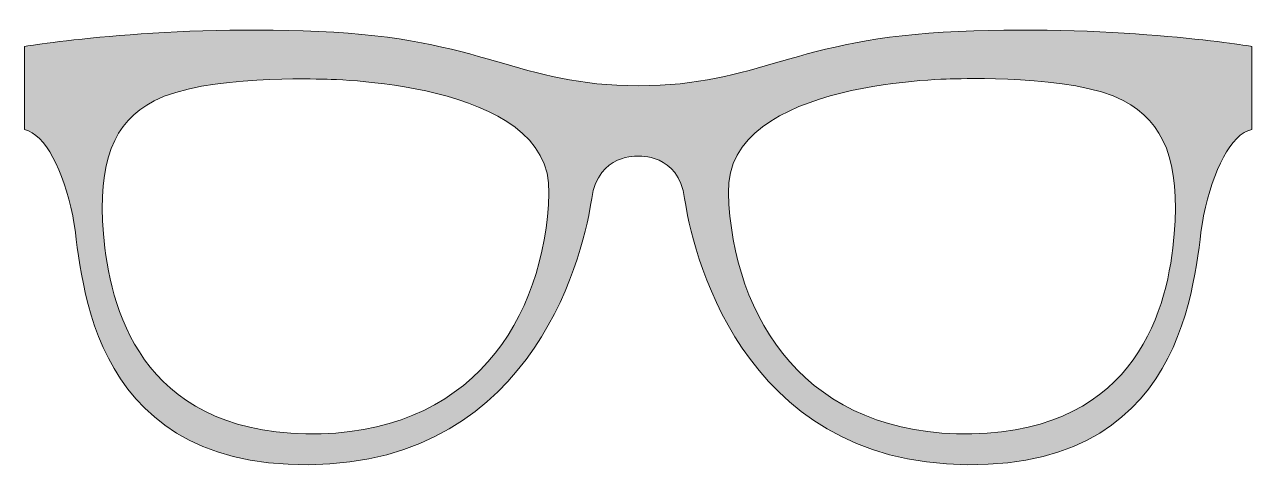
# Model space of a CAD drawing. Header units: inches. Extents: x 11 to 789, y -314 to -34.
import ezdxf

# ---------------------------------------------------------------- set-up
doc = ezdxf.new("R2010")
doc.units = ezdxf.units.IN
doc.header["$MEASUREMENT"] = 0
doc.layers.add('Layer 1', color=7, linetype='Continuous')

msp = doc.modelspace()

# ---------------------------------------------------------------- hatches: boundary and pattern name
at = {"layer": 'Layer 1', "true_color": 0xffffff}
h = msp.add_hatch(color=7, dxfattribs=at)
h.dxf.hatch_style = 2
edge = h.paths.add_edge_path()
edge.add_spline(control_points=[(603.01, -38.06), (498.01, -42.42), (476.62, -72.55), (400.22, -72.55), (323.81, -72.55), (302.42, -42.42), (197.42, -38.06), (92.42, -33.69), (11, -47.66), (11, -47.66), (11, -47.66), (11, -100.27), (11, -100.27), (24.32, -103.55), (35.45, -126.03), (41.56, -155.06), (47.67, -184.1), (45.71, -314.2), (191.31, -313.11), (336.91, -312.02), (366.6, -173.18), (370.53, -144.15), (374.68, -115.12), (400, -117.3), (400, -117.3), (400, -117.3), (425.54, -115.12), (429.47, -144.15), (433.62, -173.18), (463.09, -312.02), (608.69, -313.11), (754.29, -314.2), (752.32, -184.1), (758.44, -155.06), (764.55, -126.03), (775.68, -103.33), (789, -100.27), (789, -100.27), (789, -47.66), (789, -47.66), (789.44, -47.66), (708.01, -33.69), (603.01, -38.06)], knot_values=[0, 0, 0, 0, 1, 1, 1, 2, 2, 2, 3, 3, 3, 4, 4, 4, 5, 5, 5, 6, 6, 6, 7, 7, 7, 8, 8, 8, 9, 9, 9, 10, 10, 10, 11, 11, 11, 12, 12, 12, 13, 13, 13, 14, 14, 14, 14], degree=3, periodic=1)
edge = h.paths.add_edge_path()
edge.add_spline(control_points=[(189.35, -293.46), (83.91, -291.28), (64.92, -212.47), (60.99, -166.63), (57.28, -120.79), (67.32, -95.69), (93.08, -82.15), (125.17, -65.34), (199.17, -68.4), (199.17, -68.4), (199.17, -68.4), (345.86, -68.4), (343.46, -140.66), (341.06, -220.55), (293.91, -295.64), (189.35, -293.46)], knot_values=[0, 0, 0, 0, 1, 1, 1, 2, 2, 2, 3, 3, 3, 4, 4, 4, 5, 5, 5, 5], degree=3, periodic=1)
edge = h.paths.add_edge_path()
edge.add_spline(control_points=[(739.88, -166.63), (736.17, -212.47), (716.96, -291.28), (611.53, -293.46), (506.96, -295.64), (459.81, -220.55), (457.19, -140.44), (455.01, -68.18), (601.48, -68.18), (601.48, -68.18), (601.48, -68.18), (675.49, -65.13), (707.58, -81.93), (733.55, -95.69), (743.59, -120.79), (739.88, -166.63)], knot_values=[0, 0, 0, 0, 1, 1, 1, 2, 2, 2, 3, 3, 3, 4, 4, 4, 5, 5, 5, 5], degree=3, periodic=1)

# ---------------------------------------------------------------- linework, layer by layer
at = {"layer": 'Layer 1', "lineweight": 0}
for points, knots in [([(603.01, -38.06), (498.01, -42.42), (476.62, -72.55), (400.22, -72.55), (323.81, -72.55), (302.42, -42.42), (197.42, -38.06), (92.42, -33.69), (11, -47.66), (11, -47.66), (11, -47.66), (11, -100.27), (11, -100.27), (24.32, -103.55), (35.45, -126.03), (41.56, -155.06), (47.67, -184.1), (45.71, -314.2), (191.31, -313.11), (336.91, -312.02), (366.6, -173.18), (370.53, -144.15), (374.68, -115.12), (400, -117.3), (400, -117.3), (400, -117.3), (425.54, -115.12), (429.47, -144.15), (433.62, -173.18), (463.09, -312.02), (608.69, -313.11), (754.29, -314.2), (752.32, -184.1), (758.44, -155.06), (764.55, -126.03), (775.68, -103.33), (789, -100.27), (789, -100.27), (789, -47.66), (789, -47.66), (789.44, -47.66), (708.01, -33.69), (603.01, -38.06)], [0, 0, 0, 0, 1, 1, 1, 2, 2, 2, 3, 3, 3, 4, 4, 4, 5, 5, 5, 6, 6, 6, 7, 7, 7, 8, 8, 8, 9, 9, 9, 10, 10, 10, 11, 11, 11, 12, 12, 12, 13, 13, 13, 14, 14, 14, 14]), ([(189.35, -293.46), (83.91, -291.28), (64.92, -212.47), (60.99, -166.63), (57.28, -120.79), (67.32, -95.69), (93.08, -82.15), (125.17, -65.34), (199.17, -68.4), (199.17, -68.4), (199.17, -68.4), (345.86, -68.4), (343.46, -140.66), (341.06, -220.55), (293.91, -295.64), (189.35, -293.46)], [0, 0, 0, 0, 1, 1, 1, 2, 2, 2, 3, 3, 3, 4, 4, 4, 5, 5, 5, 5]), ([(739.88, -166.63), (736.17, -212.47), (716.96, -291.28), (611.53, -293.46), (506.96, -295.64), (459.81, -220.55), (457.19, -140.44), (455.01, -68.18), (601.48, -68.18), (601.48, -68.18), (601.48, -68.18), (675.49, -65.13), (707.58, -81.93), (733.55, -95.69), (743.59, -120.79), (739.88, -166.63)], [0, 0, 0, 0, 1, 1, 1, 2, 2, 2, 3, 3, 3, 4, 4, 4, 5, 5, 5, 5])]:
    msp.add_open_spline(points, degree=3, knots=knots, dxfattribs=at)

doc.saveas('drawing.dxf')
